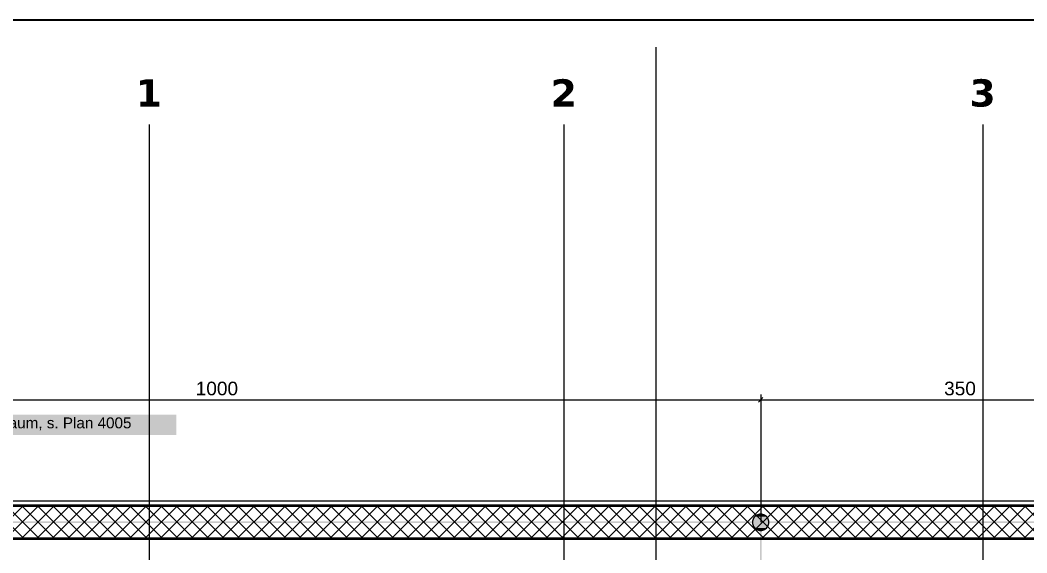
# Model space of a CAD drawing. Extents: x -1067 to 23308, y -6822 to 57810.
# Drawn here: x -79.1 to 105.5, y 467.8 to 565.5 of the extents above; entities that cross this region are included whole.
import ezdxf
from ezdxf.lldxf.tags import DXFTag

# ---------------------------------------------------------------- set-up
doc = ezdxf.new("R2010")
doc.units = 0
doc.layers.get('0').update_dxf_attribs({"lineweight": 13})
for name, color, linetype, lineweight in [('A-____-NOTE-TEXT', 7, 'Continuous', 9), ('A-WALL-____-MCUT', 7, 'Continuous', 35), ('A-WALL-____-PATT', 7, 'Continuous', 35), ('S-GRID-____-OTLN', 7, 'Continuous', 5)]:
    doc.layers.add(name, color=color, linetype=linetype, lineweight=lineweight)
for name, color, linetype, lineweight, true_color in [('A-DETL-____-OTLN', 5, 'Continuous', 9, 0x0000ff), ('EL01_VVV_Mass Blitzschutz', 3, 'Continuous', 13, 0x00ff00), ('EL01_WAN_Leitung_Potentialausgleich', 1, 'fein_strichliert', 13, 0xff0000), ('S-GRID-____-IDEN', 7, 'Continuous', 9, 0x5555aa)]:
    doc.layers.add(name, color=color, linetype=linetype, lineweight=lineweight, true_color=true_color)
doc.styles.get("Standard").update_dxf_attribs({"font": 'arial.ttf'})
tags = doc.linetypes.add('_Rasterlinie_', pattern=[0.375, 0.2, -0.05, 0.075, -0.05]).pattern_tags.tags
tags[10:11] = [DXFTag(74, 4), DXFTag(75, 0), DXFTag(340, '0'), DXFTag(46, 1.0), DXFTag(50, 0.0), DXFTag(44, 0.0), DXFTag(45, 0.0)]
tags[8:9] = [DXFTag(74, 4), DXFTag(75, 0), DXFTag(340, '0'), DXFTag(46, 1.0), DXFTag(50, 0.0), DXFTag(44, 0.0), DXFTag(45, 0.0)]
tags[6:7] = [DXFTag(74, 4), DXFTag(75, 0), DXFTag(340, '0'), DXFTag(46, 1.0), DXFTag(50, 0.0), DXFTag(44, 0.0), DXFTag(45, 0.0)]
tags[4:5] = [DXFTag(74, 4), DXFTag(75, 0), DXFTag(340, '0'), DXFTag(46, 1.0), DXFTag(50, 0.0), DXFTag(44, 0.0), DXFTag(45, 0.0)]
tags = doc.linetypes.add('_Strichliert - Fein_', pattern=[0.15, 0.1, -0.05]).pattern_tags.tags
tags[6:7] = [DXFTag(74, 4), DXFTag(75, 0), DXFTag(340, '0'), DXFTag(46, 1.0), DXFTag(50, 0.0), DXFTag(44, 0.0), DXFTag(45, 0.0)]
tags[4:5] = [DXFTag(74, 4), DXFTag(75, 0), DXFTag(340, '0'), DXFTag(46, 1.0), DXFTag(50, 0.0), DXFTag(44, 0.0), DXFTag(45, 0.0)]
tags = doc.linetypes.add('fein_strichliert', pattern=[4, 1, -2, 1]).pattern_tags.tags
tags[8:9] = [DXFTag(74, 4), DXFTag(75, 0), DXFTag(340, '0'), DXFTag(46, 0.0), DXFTag(50, 0.0), DXFTag(44, 0.0), DXFTag(45, 0.0)]
tags[6:7] = [DXFTag(74, 4), DXFTag(75, 0), DXFTag(340, '0'), DXFTag(46, 0.0), DXFTag(50, 0.0), DXFTag(44, 0.0), DXFTag(45, 0.0)]
tags[4:5] = [DXFTag(74, 4), DXFTag(75, 0), DXFTag(340, '0'), DXFTag(46, 0.0), DXFTag(50, 0.0), DXFTag(44, 0.0), DXFTag(45, 0.0)]

# ---------------------------------------------------------------- blocks, each defined once
blk = doc.blocks.new('Referenz-A0UJ2E68XE', base_point=(-1062.18, -175.86))
at = {"layer": 'A-____-NOTE-TEXT', "color": 7, "linetype": 'Continuous', "lineweight": 5, "ltscale": 0.13, "true_color": 0xffffff}
for points in [[(-91.17, 489.41), (-50.48, 489.41), (-91.17, 493.12)], [(-50.48, 489.41), (-91.17, 493.12), (-50.48, 493.12)]]:
    blk.add_solid(points, dxfattribs=at)
at = {"layer": 'A-DETL-____-OTLN', "color": 0, "linetype": '_Strichliert - Fein_', "ltscale": 0.13}
blk.add_line((198.84, 477.26), (-828.99, 477.26), dxfattribs=at)
at = {"layer": 'A-WALL-____-MCUT', "color": 0, "linetype": 'Continuous', "ltscale": 0.35}
for p, q in [((198.84, 476.38), (-829.79, 476.38)), ((-827.13, 470.38), (198.84, 470.38))]:
    blk.add_line(p, q, dxfattribs=at)
at = {"layer": 'A-WALL-____-PATT', "color": 0, "linetype": 'Continuous', "lineweight": 9, "ltscale": 0.13}
for p, q in [((-84.53, 470.38), (-78.53, 476.38)), ((-78.42, 470.38), (-84.42, 476.38)), ((-81.7, 470.38), (-75.7, 476.38)), ((-75.6, 470.38), (-81.6, 476.38)), ((-78.87, 470.38), (-72.87, 476.38)), ((-72.77, 470.38), (-78.77, 476.38)), ((-76.04, 470.38), (-70.04, 476.38)), ((-69.94, 470.38), (-75.94, 476.38)), ((-73.21, 470.38), (-67.21, 476.38)), ((-67.11, 470.38), (-73.11, 476.38)), ((-70.38, 470.38), (-64.38, 476.38)), ((-64.28, 470.38), (-70.28, 476.38)), ((-67.56, 470.38), (-61.56, 476.38)), ((-61.45, 470.38), (-67.45, 476.38)), ((-64.73, 470.38), (-58.73, 476.38)), ((-58.62, 470.38), (-64.62, 476.38)), ((-61.9, 470.38), (-55.9, 476.38)), ((-55.8, 470.38), (-61.8, 476.38)), ((-59.07, 470.38), (-53.07, 476.38)), ((-52.97, 470.38), (-58.97, 476.38)), ((-56.24, 470.38), (-50.24, 476.38)), ((-50.14, 470.38), (-56.14, 476.38)), ((-53.41, 470.38), (-47.41, 476.38)), ((-47.31, 470.38), (-53.31, 476.38)), ((-50.59, 470.38), (-44.59, 476.38)), ((-44.48, 470.38), (-50.48, 476.38)), ((-47.76, 470.38), (-41.76, 476.38)), ((-41.65, 470.38), (-47.65, 476.38)), ((-44.93, 470.38), (-38.93, 476.38)), ((-38.83, 470.38), (-44.83, 476.38)), ((-42.1, 470.38), (-36.1, 476.38)), ((-36, 470.38), (-42, 476.38)), ((-39.27, 470.38), (-33.27, 476.38)), ((-33.17, 470.38), (-39.17, 476.38)), ((-36.44, 470.38), (-30.44, 476.38)), ((-30.34, 470.38), (-36.34, 476.38)), ((-33.61, 470.38), (-27.61, 476.38)), ((-27.51, 470.38), (-33.51, 476.38)), ((-30.79, 470.38), (-24.79, 476.38)), ((-24.68, 470.38), (-30.68, 476.38)), ((-27.96, 470.38), (-21.96, 476.38)), ((-21.86, 470.38), (-27.86, 476.38)), ((-25.13, 470.38), (-19.13, 476.38)), ((-19.03, 470.38), (-25.03, 476.38)), ((-22.3, 470.38), (-16.3, 476.38)), ((-16.2, 470.38), (-22.2, 476.38)), ((-19.47, 470.38), (-13.47, 476.38)), ((-13.37, 470.38), (-19.37, 476.38)), ((-16.64, 470.38), (-10.64, 476.38)), ((-10.54, 470.38), (-16.54, 476.38)), ((-13.82, 470.38), (-7.82, 476.38)), ((-7.71, 470.38), (-13.71, 476.38)), ((-10.99, 470.38), (-4.99, 476.38)), ((-4.88, 470.38), (-10.88, 476.38)), ((-8.16, 470.38), (-2.16, 476.38)), ((-2.06, 470.38), (-8.06, 476.38)), ((-5.33, 470.38), (0.67, 476.38)), ((0.77, 470.38), (-5.23, 476.38)), ((-2.5, 470.38), (3.5, 476.38)), ((3.6, 470.38), (-2.4, 476.38)), ((0.33, 470.38), (6.33, 476.38)), ((6.43, 470.38), (0.43, 476.38)), ((3.16, 470.38), (9.16, 476.38)), ((9.26, 470.38), (3.26, 476.38)), ((5.98, 470.38), (11.98, 476.38)), ((12.09, 470.38), (6.09, 476.38)), ((8.81, 470.38), (14.81, 476.38)), ((14.91, 470.38), (8.91, 476.38)), ((11.64, 470.38), (17.64, 476.38)), ((17.74, 470.38), (11.74, 476.38)), ((14.47, 470.38), (20.47, 476.38)), ((20.57, 470.38), (14.57, 476.38)), ((17.3, 470.38), (23.3, 476.38)), ((23.4, 470.38), (17.4, 476.38)), ((20.13, 470.38), (26.13, 476.38)), ((26.23, 470.38), (20.23, 476.38)), ((22.95, 470.38), (28.95, 476.38)), ((29.06, 470.38), (23.06, 476.38)), ((25.78, 470.38), (31.78, 476.38)), ((31.88, 470.38), (25.88, 476.38)), ((28.61, 470.38), (34.61, 476.38)), ((34.71, 470.38), (28.71, 476.38)), ((31.44, 470.38), (37.44, 476.38)), ((37.54, 470.38), (31.54, 476.38)), ((34.27, 470.38), (40.27, 476.38)), ((40.37, 470.38), (34.37, 476.38)), ((37.1, 470.38), (43.1, 476.38)), ((43.2, 470.38), (37.2, 476.38)), ((39.92, 470.38), (45.92, 476.38)), ((46.03, 470.38), (40.03, 476.38)), ((42.75, 470.38), (48.75, 476.38)), ((48.86, 470.38), (42.86, 476.38)), ((45.58, 470.38), (51.58, 476.38)), ((51.68, 470.38), (45.68, 476.38)), ((48.41, 470.38), (54.41, 476.38)), ((54.51, 470.38), (48.51, 476.38)), ((51.24, 470.38), (57.24, 476.38)), ((57.34, 470.38), (51.34, 476.38)), ((54.07, 470.38), (60.07, 476.38)), ((60.17, 470.38), (54.17, 476.38)), ((56.9, 470.38), (62.9, 476.38)), ((63, 470.38), (57, 476.38)), ((59.72, 470.38), (65.72, 476.38)), ((65.83, 470.38), (59.83, 476.38)), ((62.55, 470.38), (68.55, 476.38)), ((68.65, 470.38), (62.65, 476.38)), ((65.38, 470.38), (71.38, 476.38)), ((71.48, 470.38), (65.48, 476.38)), ((68.21, 470.38), (74.21, 476.38)), ((74.31, 470.38), (68.31, 476.38)), ((71.04, 470.38), (77.04, 476.38)), ((77.14, 470.38), (71.14, 476.38)), ((73.87, 470.38), (79.87, 476.38)), ((79.97, 470.38), (73.97, 476.38)), ((76.69, 470.38), (82.69, 476.38)), ((82.8, 470.38), (76.8, 476.38)), ((79.52, 470.38), (85.52, 476.38)), ((85.63, 470.38), (79.63, 476.38)), ((82.35, 470.38), (88.35, 476.38)), ((88.45, 470.38), (82.45, 476.38)), ((85.18, 470.38), (91.18, 476.38)), ((91.28, 470.38), (85.28, 476.38)), ((88.01, 470.38), (94.01, 476.38)), ((94.11, 470.38), (88.11, 476.38)), ((90.84, 470.38), (96.84, 476.38)), ((96.94, 470.38), (90.94, 476.38)), ((93.66, 470.38), (99.66, 476.38)), ((99.77, 470.38), (93.77, 476.38)), ((96.49, 470.38), (102.49, 476.38)), ((102.6, 470.38), (96.6, 476.38)), ((99.32, 470.38), (105.32, 476.38)), ((105.42, 470.38), (99.42, 476.38)), ((102.15, 470.38), (108.15, 476.38)), ((108.25, 470.38), (102.25, 476.38)), ((104.98, 470.38), (110.98, 476.38)), ((111.08, 470.38), (105.08, 476.38))]:
    blk.add_line(p, q, dxfattribs=at)
at = {"layer": 'S-GRID-____-OTLN', "color": 0, "linetype": '_Rasterlinie_', "ltscale": 0.13}
for p, q in [((37.5, 560.56), (37.5, 159.77)), ((-55.4, -172.39), (-55.4, 546.38)), ((20.7, -172.39), (20.7, 546.38)), ((97.5, -172.39), (97.5, 546.38))]:
    blk.add_line(p, q, dxfattribs=at)
at = {"layer": 'A-____-NOTE-TEXT', "color": 0, "linetype": 'Continuous', "lineweight": 5, "ltscale": 0.13, "insert": (-90.67, 492.62), "char_height": 2, "attachment_point": 1}
blk.add_mtext('{\\fArial;Schutzraum, s. Plan 4005}', dxfattribs=at)
at = {"layer": 'S-GRID-____-IDEN', "color": 0, "linetype": 'Continuous', "lineweight": 5, "ltscale": 0.13, "char_height": 5, "attachment_point": 1}
for s, insert in [('{\\fVerdana|b1|i0;1}', (-57.88, 554.67)), ('{\\fVerdana|b1|i0;2}', (18.22, 554.67)), ('{\\fVerdana|b1|i0;3}', (95.02, 554.67))]:
    blk.add_mtext(s, dxfattribs=dict(at, insert=insert))
blk = doc.blocks.new('Maß-A0UJ2E86XE', base_point=(-143.71, 473.38))
at = {"color": 0, "lineweight": -2}
for p, q in [((56.71, 496.84), (56.71, 473.38)), ((-143.29, 495.84), (56.71, 495.84)), ((57.12, 496.26), (56.29, 495.43))]:
    blk.add_line(p, q, dxfattribs=at)
at = {"color": 0, "lineweight": -2, "insert": (-46.9, 499.18), "char_height": 2.5, "attachment_point": 1}
blk.add_mtext('{\\fArial;1000}', dxfattribs=at)
blk = doc.blocks.new('Anschlusspunkt-A0UJ2E8OXE', base_point=(55.21, 471.88))
at = {"color": 0, "linetype": 'ByBlock', "lineweight": -2, "ltscale": 0.13}
for p, q in [((55.79, 474.57), (55.65, 474.44)), ((55.96, 474.67), (55.79, 474.57)), ((56.13, 474.76), (55.96, 474.67)), ((56.32, 474.82), (56.13, 474.76)), ((56.51, 474.86), (56.32, 474.82)), ((56.71, 474.88), (56.51, 474.86)), ((56.9, 474.86), (56.71, 474.88)), ((57.1, 474.82), (56.9, 474.86)), ((57.28, 474.76), (57.1, 474.82)), ((57.46, 474.67), (57.28, 474.76)), ((57.62, 474.57), (57.46, 474.67)), ((57.77, 474.44), (57.62, 474.57)), ((55.22, 473.57), (55.21, 473.38)), ((55.21, 473.38), (55.22, 473.18)), ((55.26, 473.76), (55.22, 473.57)), ((55.22, 473.18), (55.26, 472.99)), ((55.32, 473.95), (55.26, 473.76)), ((55.26, 472.99), (55.32, 472.8)), ((55.41, 474.13), (55.32, 473.95)), ((55.32, 472.8), (55.41, 472.63)), ((55.52, 474.29), (55.41, 474.13)), ((55.65, 474.44), (55.52, 474.29)), ((57.9, 474.29), (57.77, 474.44)), ((58.01, 474.13), (57.9, 474.29)), ((58.09, 473.95), (58.01, 474.13)), ((58.01, 472.63), (58.09, 472.8)), ((58.16, 473.76), (58.09, 473.95)), ((58.09, 472.8), (58.16, 472.99)), ((58.19, 473.57), (58.16, 473.76)), ((58.16, 472.99), (58.19, 473.18)), ((58.21, 473.38), (58.19, 473.57)), ((58.19, 473.18), (58.21, 473.38)), ((55.41, 472.63), (55.52, 472.46)), ((55.52, 472.46), (55.65, 472.32)), ((55.65, 472.32), (55.79, 472.19)), ((55.79, 472.19), (55.96, 472.08)), ((55.96, 472.08), (56.13, 471.99)), ((56.13, 471.99), (56.32, 471.93)), ((56.32, 471.93), (56.51, 471.89)), ((56.51, 471.89), (56.71, 471.88)), ((56.71, 471.88), (56.9, 471.89)), ((56.9, 471.89), (57.1, 471.93)), ((57.1, 471.93), (57.28, 471.99)), ((57.28, 471.99), (57.46, 472.08)), ((57.46, 472.08), (57.62, 472.19)), ((57.62, 472.19), (57.77, 472.32)), ((57.77, 472.32), (57.9, 472.46)), ((57.9, 472.46), (58.01, 472.63))]:
    blk.add_line(p, q, dxfattribs=at)
for points in [[(57.76, 474.45), (55.66, 474.45), (57.47, 474.67)], [(55.66, 474.45), (57.47, 474.67), (55.94, 474.67)], [(57.47, 474.67), (55.94, 474.67), (57.44, 474.68)], [(55.94, 474.67), (57.44, 474.68), (55.98, 474.68)], [(57.44, 474.68), (55.98, 474.68), (57.1, 474.82)], [(55.98, 474.68), (57.1, 474.82), (56.3, 474.82)], [(57.1, 474.82), (56.3, 474.82), (57.08, 474.83)], [(56.3, 474.82), (57.08, 474.83), (56.37, 474.83)], [(57.08, 474.83), (56.37, 474.83), (56.68, 474.88)], [(58.21, 473.38), (55.21, 473.38), (58.16, 473.76)], [(55.21, 473.38), (58.16, 473.76), (55.26, 473.76)], [(55.26, 472.99), (58.21, 473.38), (55.21, 473.38)], [(58.16, 473.77), (55.26, 473.77), (58.01, 474.12)], [(55.26, 473.77), (58.01, 474.12), (55.4, 474.12)], [(58.16, 473.76), (55.26, 473.76), (58.16, 473.77)], [(55.26, 473.76), (58.16, 473.77), (55.26, 473.77)], [(58.16, 472.99), (55.26, 472.99), (58.21, 473.38)], [(58.16, 472.98), (55.26, 472.98), (58.16, 472.99)], [(55.26, 472.98), (58.16, 472.99), (55.26, 472.99)], [(55.4, 472.63), (58.16, 472.98), (55.26, 472.98)], [(58.01, 474.12), (55.4, 474.12), (58, 474.13)], [(55.4, 474.12), (58, 474.13), (55.42, 474.13)], [(58.01, 472.63), (55.4, 472.63), (58.16, 472.98)], [(55.42, 472.62), (58.01, 472.63), (55.4, 472.63)], [(58, 474.13), (55.42, 474.13), (57.77, 474.43)], [(55.42, 474.13), (57.77, 474.43), (55.64, 474.43)], [(58, 472.62), (55.42, 472.62), (58.01, 472.63)], [(57.77, 474.43), (55.64, 474.43), (57.76, 474.45)], [(55.64, 474.43), (57.76, 474.45), (55.66, 474.45)], [(55.64, 472.32), (58, 472.62), (55.42, 472.62)], [(57.77, 472.32), (55.64, 472.32), (58, 472.62)], [(55.66, 472.31), (57.77, 472.32), (55.64, 472.32)], [(57.76, 472.31), (55.66, 472.31), (57.77, 472.32)], [(55.94, 472.08), (57.76, 472.31), (55.66, 472.31)], [(57.47, 472.08), (55.94, 472.08), (57.76, 472.31)], [(55.98, 472.07), (57.47, 472.08), (55.94, 472.08)], [(57.44, 472.07), (55.98, 472.07), (57.47, 472.08)], [(56.3, 471.93), (57.44, 472.07), (55.98, 472.07)], [(57.1, 471.93), (56.3, 471.93), (57.44, 472.07)], [(56.37, 471.92), (57.1, 471.93), (56.3, 471.93)], [(57.08, 471.92), (56.37, 471.92), (57.1, 471.93)], [(56.68, 471.88), (57.08, 471.92), (56.37, 471.92)]]:
    blk.add_solid(points, dxfattribs=at)
blk = doc.blocks.new('Maß-A0UJ2E8QXE', base_point=(56.29, 473.38))
at = {"color": 0, "lineweight": -2}
for p, q in [((56.71, 496.84), (56.71, 473.38)), ((129.5, 496.84), (129.5, 473.38)), ((57.12, 496.26), (56.29, 495.43)), ((56.71, 495.84), (129.5, 495.84)), ((129.91, 496.26), (129.08, 495.43))]:
    blk.add_line(p, q, dxfattribs=at)
at = {"color": 0, "lineweight": -2, "insert": (90.35, 499.18), "char_height": 2.5, "attachment_point": 1}
blk.add_mtext('{\\fArial;350}', dxfattribs=at)
blk = doc.blocks.new('Polylinie-A0UJ2E9CXE', base_point=(-988.24, -405.59))
at = {"color": 0, "linetype": 'ByBlock', "lineweight": -2, "ltscale": 0.13}
for points in [[(-828.45, 473.23), (198.84, 473.23), (-828.57, 473.53)], [(198.84, 473.23), (-828.57, 473.53), (198.84, 473.53)]]:
    blk.add_solid(points, dxfattribs=at)

msp = doc.modelspace()

# ---------------------------------------------------------------- linework, layer by layer
at = {"color": 0, "linetype": 'ByBlock', "lineweight": -2, "ltscale": 0.13}
msp.add_line((607.58, 565.53), (-1062.42, 565.53), dxfattribs=at)
at = {"layer": 'EL01_WAN_Leitung_Potentialausgleich', "linetype": 'ByBlock', "ltscale": 0.13}
for points in [[(56.56, -172.39), (56.86, -172.39), (56.56, 473.38)], [(56.86, -172.39), (56.56, 473.38), (56.86, 473.38)]]:
    msp.add_solid(points, dxfattribs=at)

# ---------------------------------------------------------------- block references
at = {"color": 9, "lineweight": 25, "ltscale": 0.25, "true_color": 0xc0c0c0}
msp.add_blockref('Referenz-A0UJ2E68XE', (-1062.18, -175.86), dxfattribs=at)
at = {"layer": 'EL01_VVV_Mass Blitzschutz', "linetype": 'Continuous', "ltscale": 0.13}
for name, p in [('Maß-A0UJ2E86XE', (-143.71, 473.38)), ('Maß-A0UJ2E8QXE', (56.29, 473.38))]:
    msp.add_blockref(name, p, dxfattribs=at)
at = {"layer": 'EL01_WAN_Leitung_Potentialausgleich', "linetype": 'ByBlock', "ltscale": 0.13}
for name, p in [('Anschlusspunkt-A0UJ2E8OXE', (55.21, 471.88)), ('Polylinie-A0UJ2E9CXE', (-988.24, -405.59))]:
    msp.add_blockref(name, p, dxfattribs=at)

doc.saveas('drawing.dxf')
